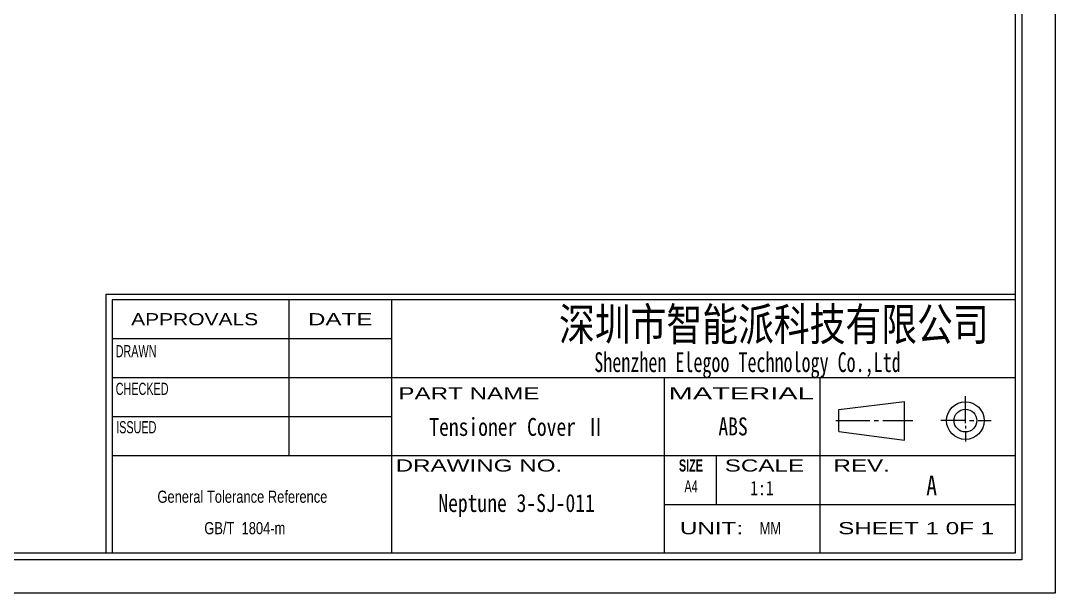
# Model space of a CAD drawing. Header units: millimetres. Extents: x 2 to 295, y 1 to 209.
# Drawn here: x 142.8 to 295.1, y 1.3 to 85.6 of the extents above; entities that cross this region are included whole.
import ezdxf

# ---------------------------------------------------------------- set-up
doc = ezdxf.new("R2010")
doc.units = ezdxf.units.MM
doc.layers.add('SLD-0', color=179, linetype='Continuous')
doc.styles.add('SLDTEXTSTYLE1', font='SIMSUN.TTC', dxfattribs={"width": 0.8})
doc.styles.add('SLDTEXTSTYLE10', font='ARIAL.TTF', dxfattribs={"width": 1.422})
doc.styles.add('SLDTEXTSTYLE11', font='ARIAL.TTF', dxfattribs={"width": 0.7584})
doc.styles.add('SLDTEXTSTYLE12', font='ARIAL.TTF', dxfattribs={"width": 1.2324})
doc.styles.add('SLDTEXTSTYLE13', font='ARIAL.TTF', dxfattribs={"width": 1.7064})
doc.styles.add('SLDTEXTSTYLE14', font='SIMKAI.TTF', dxfattribs={"width": 0.67})
doc.styles.add('SLDTEXTSTYLE2', font='SIMFANG.TTF', dxfattribs={"width": 0.8})
doc.styles.add('SLDTEXTSTYLE3', font='SIMSUN.TTC', dxfattribs={"width": 0.8})
doc.styles.add('SLDTEXTSTYLE4', font='SIMSUN.TTC', dxfattribs={"width": 0.8, "bigfont": 'bigfont'})
doc.styles.add('SLDTEXTSTYLE6', font='ARIAL.TTF', dxfattribs={"width": 0.63516})
doc.styles.add('SLDTEXTSTYLE9', font='ARIALBD.TTF', dxfattribs={"width": 0.63516})

# ---------------------------------------------------------------- blocks, each defined once
blk = doc.blocks.new('SW_NOTE_1')
at = {"layer": 'SLD-0', "color": 0, "char_height": 1.7927, "attachment_point": 2, "style": 'SLDTEXTSTYLE11'}
for s, insert in [('General Tolerance Reference ', (13.02, 2.31)), (' GB/T  1804-m', (13.11, -2.32))]:
    blk.add_mtext(s, dxfattribs=dict(at, insert=insert))

msp = doc.modelspace()

# ---------------------------------------------------------------- linework, layer by layer
at = {"layer": 'SLD-0'}
for p, q in [((295.107, 208.674), (295.107, 1.294)), ((289.181, 197.811), (289.181, 7.219)), ((289.181, 7.219), (12.675, 7.219)), ((295.107, 1.294), (1.591, 1.294))]:
    msp.add_line(p, q, dxfattribs=at)
at = {"layer": 'SLD-0', "color": 6, "linetype": 'Continuous'}
for p, q in [((290.169, 198.799), (290.169, 6.231)), ((290.169, 6.231), (11.687, 6.231))]:
    msp.add_line(p, q, dxfattribs=at)
at = {"layer": 'SLD-0', "color": 179, "linetype": 'Continuous'}
for p, q in [((289.181, 45.329), (155.33, 45.329)), ((155.33, 45.329), (155.33, 7.219)), ((289.181, 44.506), (156.286, 44.506)), ((156.286, 44.506), (156.286, 7.219)), ((182.281, 44.506), (182.281, 21.56)), ((197.398, 44.506), (197.398, 7.219)), ((197.398, 38.77), (156.286, 38.77)), ((289.181, 33.033), (156.286, 33.033)), ((237.553, 33.033), (237.553, 7.219)), ((260.499, 7.219), (260.499, 33.033)), ((263.255, 28.354), (272.888, 29.538)), ((272.888, 23.846), (272.888, 29.538)), ((281.869, 26.35), (281.869, 30.316)), ((263.255, 25.106), (263.255, 28.354)), ((197.398, 27.297), (156.286, 27.297)), ((262.786, 26.733), (267.83, 26.733)), ((268.461, 26.733), (269.091, 26.733)), ((269.722, 26.733), (274.136, 26.733)), ((281.869, 26.733), (278.268, 26.733)), ((281.869, 25.966), (281.869, 25.583)), ((282.5, 26.733), (283.13, 26.733)), ((283.761, 26.733), (285.653, 26.733)), ((263.255, 25.106), (272.888, 23.846)), ((281.869, 25.2), (281.869, 23.667)), ((289.181, 21.56), (156.286, 21.56)), ((245.202, 21.56), (245.202, 14.39)), ((237.553, 14.39), (289.181, 14.39))]:
    msp.add_line(p, q, dxfattribs=at)
for radius in [2.771, 1.669]:
    msp.add_circle((281.869, 26.733), radius, dxfattribs=at)

# ---------------------------------------------------------------- block references
at = {"layer": 'SLD-0', "color": 179}
msp.add_blockref('SW_NOTE_1', (162.438, 14.111), dxfattribs=at)

# ---------------------------------------------------------------- texts
at = {"layer": 'SLD-0'}
for s, insert, char_height, attachment_point, style in [('\\M+1905B圳\\M+18E73\\M+19271\\M+1945C\\M+19468\\M+189C8\\M+18B5A\\M+1974C\\M+18CC0\\M+18CF6\\M+18E69', (253.676, 43.337), 4.82808, 2, 'SLDTEXTSTYLE4'), ('Tensioner Cover \\M+18755', (215.924, 27.129), 2.64583, 2, 'SLDTEXTSTYLE4'), ('ABS', (247.678, 27.205), 2.6458, 2, 'SLDTEXTSTYLE3'), ('A', (276.114, 18.63), 2.91, 1, 'SLDTEXTSTYLE1'), ('Neptune 3-SJ-011', (215.812, 15.924), 2.64583, 2, 'SLDTEXTSTYLE3')]:
    msp.add_mtext(s, dxfattribs=dict(at, insert=insert, char_height=char_height, attachment_point=attachment_point, style=style))
at = {"layer": 'SLD-0', "color": 179, "attachment_point": 2}
for s, insert, char_height, style in [('APPROVALS', (168.427, 42.563), 1.7927, 'SLDTEXTSTYLE12'), ('DATE', (189.85, 42.563), 1.7927, 'SLDTEXTSTYLE10'), ('DRAWN', (159.804, 37.853), 1.7927, 'SLDTEXTSTYLE6'), ('Shenzhen Elegoo Technology Co.,Ltd', (249.798, 36.8), 2.91042, 'SLDTEXTSTYLE14'), ('CHECKED', (160.696, 32.315), 1.7927, 'SLDTEXTSTYLE6'), ('PART NAME', (208.794, 31.645), 1.7927, 'SLDTEXTSTYLE10'), ('MATERIAL', (248.88, 31.645), 1.7927, 'SLDTEXTSTYLE13'), ('ISSUED', (159.837, 26.654), 1.7927, 'SLDTEXTSTYLE6'), ('DRAWING NO.', (210.268, 21.022), 1.79265, 'SLDTEXTSTYLE10'), ('SIZE', (241.479, 21.022), 1.7927, 'SLDTEXTSTYLE9'), ('SCALE', (252.289, 21.022), 1.7927, 'SLDTEXTSTYLE10'), ('REV.', (266.61, 21.022), 1.7927, 'SLDTEXTSTYLE10'), ('A4', (241.49, 17.953), 1.7927, 'SLDTEXTSTYLE6'), ('1:1', (251.93, 17.855), 2.1167, 'SLDTEXTSTYLE2'), ('UNIT:', (244.499, 11.791), 1.7927, 'SLDTEXTSTYLE10'), ('MM', (253.161, 11.791), 1.7927, 'SLDTEXTSTYLE11'), ('SHEET 1 0F 1', (274.62, 11.791), 1.79265, 'SLDTEXTSTYLE10')]:
    msp.add_mtext(s, dxfattribs=dict(at, insert=insert, char_height=char_height, style=style))

doc.saveas('drawing.dxf')
